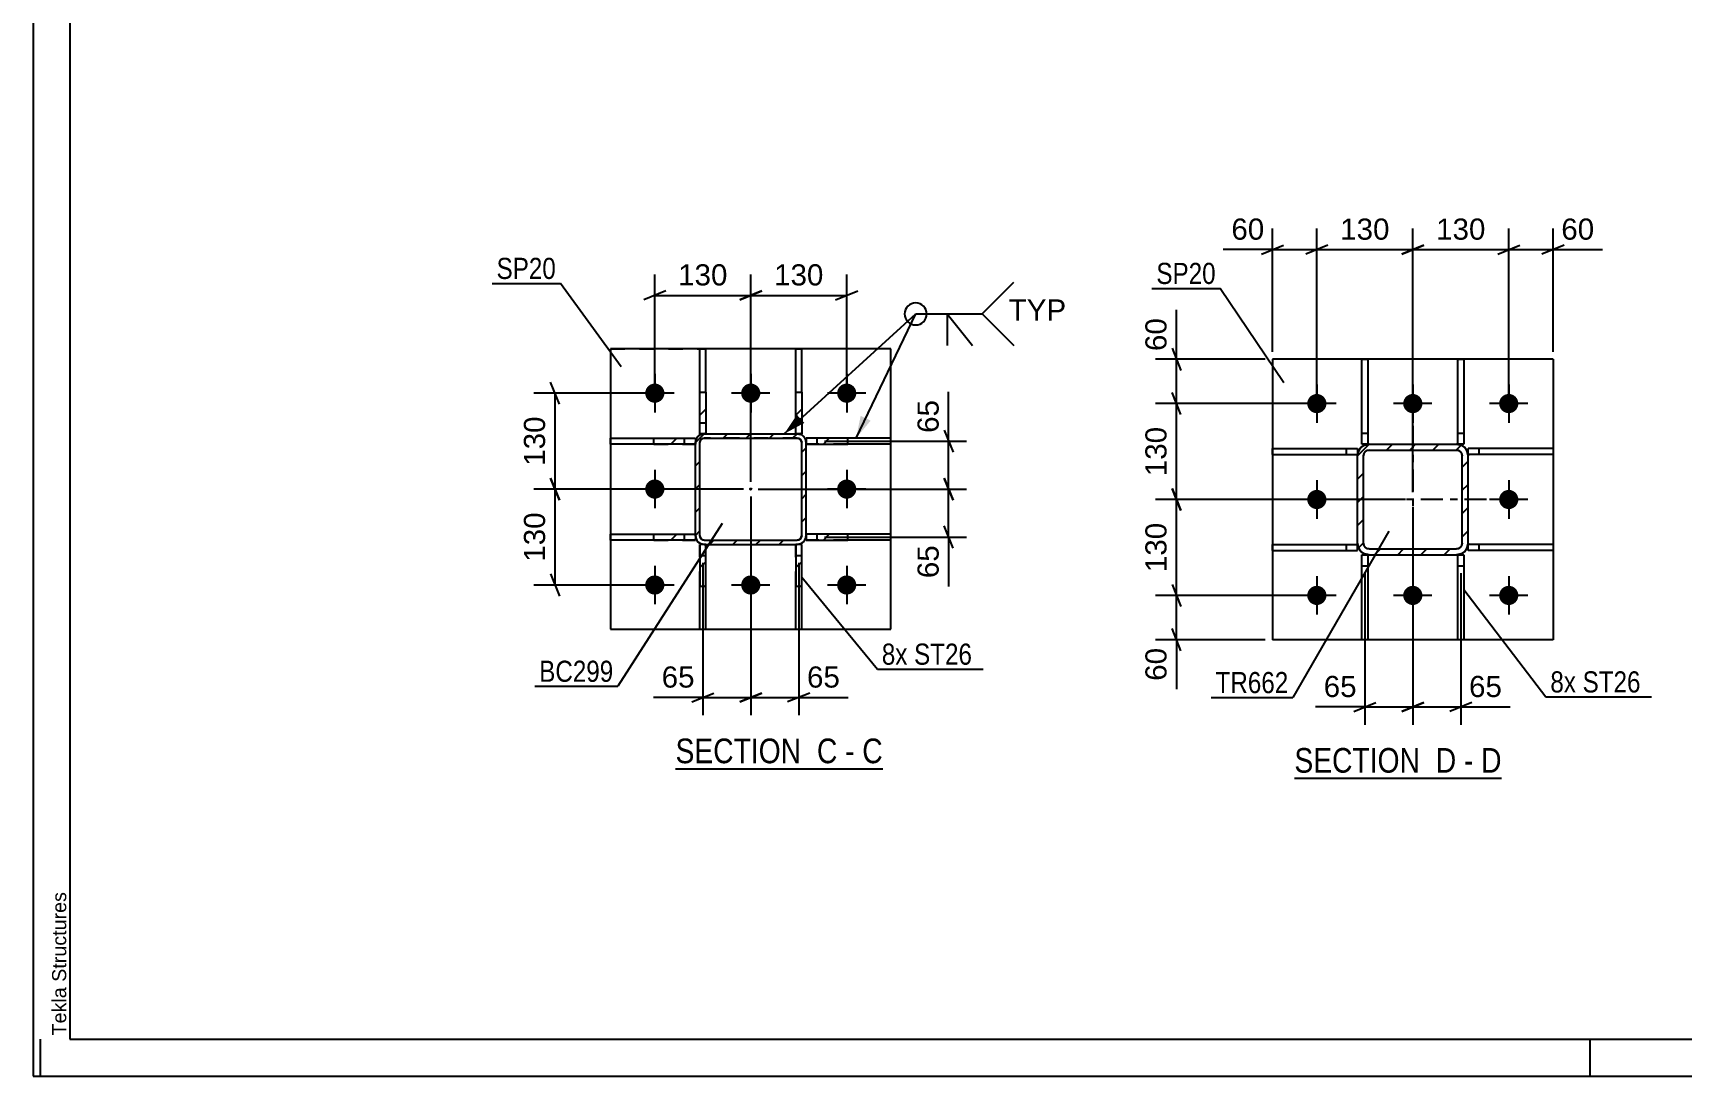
# Model space of a CAD drawing. Header units: millimetres. Extents: x 0 to 841, y -266 to 594.
# Drawn here: x 0 to 223.6, y 0 to 141.4 of the extents above; entities that cross this region are included whole.
import ezdxf

# ---------------------------------------------------------------- set-up
doc = ezdxf.new("R2010")
doc.units = ezdxf.units.MM
doc.linetypes.add('DXK_LINE_DOT2', pattern=[3.9198, 1.9599, -1.9599])
doc.linetypes.add('DXK_LINE_DOT3', pattern=[5.9187, 2.979, -0.9799, 0.9799, -0.9799])
doc.styles.add('Arial', font='arial.ttf', dxfattribs={"height": 0.2})
doc.styles.add('Arial Narrow', font='ARIALN.TTF', dxfattribs={"height": 0.2})

# ---------------------------------------------------------------- blocks, each defined once
blk = doc.blocks.new('Unknown-317311845-1115')
at = {"color": 5, "linetype": 'Continuous'}
for p, q in [((0, 594), (0, 0)), ((5, 589), (5, 5)), ((1, 0), (1, 5)), ((5, 5), (836, 5)), ((211, 0), (211, 5)), ((0, 0), (841, 0))]:
    blk.add_line(p, q, dxfattribs=at)
at = {"color": 174, "linetype": 'Continuous', "style": 'Arial'}
blk.add_text('Tekla Structures', height=1.9102, rotation=90, dxfattribs=at).set_placement((4.5, 5.5))
blk = doc.blocks.new('Unknown-317311845-13 - 3578')
at = {"color": 6, "linetype": 'Continuous'}
blk.add_line((170.91, 40.36), (198.98, 40.36), dxfattribs=at)
at = {"color": 0, "linetype": 'Continuous'}
blk.add_wipeout([(189.02, 41.11), (189.02, 44.61), (170.91, 44.61), (170.91, 41.11)], dxfattribs=at)
at = {"color": 7, "linetype": 'Continuous', "style": 'Arial Narrow'}
blk.add_text('SECTION ', height=3.34, dxfattribs=at).set_placement((170.91, 41.11))
at = {"color": 0, "linetype": 'Continuous'}
blk.add_wipeout([(192.84, 41.11), (192.84, 44.61), (190.07, 44.61), (190.07, 41.11)], dxfattribs=at)
at = {"color": 7, "linetype": 'Continuous', "style": 'Arial Narrow'}
blk.add_text('D', height=3.34, dxfattribs=at).set_placement((190.07, 41.11))
at = {"color": 0, "linetype": 'Continuous'}
blk.add_wipeout([(195.16, 41.11), (195.16, 44.61), (193.89, 44.61), (193.89, 41.11)], dxfattribs=at)
at = {"color": 7, "linetype": 'Continuous', "style": 'Arial Narrow'}
blk.add_text('-', height=3.34, dxfattribs=at).set_placement((193.89, 41.11))
at = {"color": 0, "linetype": 'Continuous'}
blk.add_wipeout([(198.98, 41.11), (198.98, 44.61), (196.21, 44.61), (196.21, 41.11)], dxfattribs=at)
at = {"color": 7, "linetype": 'Continuous', "style": 'Arial Narrow'}
blk.add_text('D', height=3.34, dxfattribs=at).set_placement((196.21, 41.11))
blk = doc.blocks.new('Unknown-317311845-16 - 8812')
at = {"color": 6, "linetype": 'Continuous'}
blk.add_line((87.06, 41.64), (115.13, 41.64), dxfattribs=at)
at = {"color": 0, "linetype": 'Continuous'}
blk.add_wipeout([(105.17, 42.39), (105.17, 45.89), (87.06, 45.89), (87.06, 42.39)], dxfattribs=at)
at = {"color": 7, "linetype": 'Continuous', "style": 'Arial Narrow'}
blk.add_text('SECTION ', height=3.34, dxfattribs=at).set_placement((87.06, 42.39))
at = {"color": 0, "linetype": 'Continuous'}
blk.add_wipeout([(108.98, 42.39), (108.98, 45.89), (106.22, 45.89), (106.22, 42.39)], dxfattribs=at)
at = {"color": 7, "linetype": 'Continuous', "style": 'Arial Narrow'}
blk.add_text('C', height=3.34, dxfattribs=at).set_placement((106.22, 42.39))
at = {"color": 0, "linetype": 'Continuous'}
blk.add_wipeout([(111.31, 42.39), (111.31, 45.89), (110.03, 45.89), (110.03, 42.39)], dxfattribs=at)
at = {"color": 7, "linetype": 'Continuous', "style": 'Arial Narrow'}
blk.add_text('-', height=3.34, dxfattribs=at).set_placement((110.03, 42.39))
at = {"color": 0, "linetype": 'Continuous'}
blk.add_wipeout([(115.13, 42.39), (115.13, 45.89), (112.36, 45.89), (112.36, 42.39)], dxfattribs=at)
at = {"color": 7, "linetype": 'Continuous', "style": 'Arial Narrow'}
blk.add_text('C', height=3.34, dxfattribs=at).set_placement((112.36, 42.39))
blk = doc.blocks.new('Part-317311845-3687 - 3578')
at = {"color": 2, "linetype": 'Continuous'}
for p, q in [((167.95, 71.23), (167.95, 72.03)), ((167.95, 72.03), (179.45, 72.03)), ((179.45, 71.23), (179.45, 72.03)), ((167.95, 71.23), (179.45, 71.23))]:
    blk.add_line(p, q, dxfattribs=at)
at = {"color": 7, "linetype": 'DXK_LINE_DOT2'}
blk.add_line((177.95, 71.23), (177.95, 72.03), dxfattribs=at)
blk = doc.blocks.new('Part-317311845-3672 - 3578')
at = {"color": 2, "linetype": 'Continuous'}
for p, q in [((193.05, 59.13), (193.05, 70.63)), ((193.05, 70.63), (193.85, 70.63)), ((193.85, 70.63), (193.85, 59.13)), ((193.85, 59.13), (193.05, 59.13))]:
    blk.add_line(p, q, dxfattribs=at)
at = {"color": 7, "linetype": 'DXK_LINE_DOT2'}
blk.add_line((193.05, 69.13), (193.85, 69.13), dxfattribs=at)
blk = doc.blocks.new('Part-317311845-3784 - 3578')
at = {"linetype": 'Continuous'}
h = blk.add_hatch(dxfattribs=at)
h.set_pattern_fill('', scale=0.7, style=0, pattern_type=0)
h.set_pattern_definition([(45, (181.047, 85.628), (-1.57154, 1.57154), [])])
h.paths.add_polyline_path([(192.85, 85.63), (181.05, 85.63), (180.43, 85.51), (179.92, 85.16), (179.57, 84.64), (179.45, 84.03), (179.45, 72.23), (179.57, 71.62), (179.92, 71.1), (180.43, 70.75), (181.05, 70.63), (192.85, 70.63), (193.46, 70.75), (193.98, 71.1), (194.33, 71.62), (194.45, 72.23), (194.45, 84.03), (194.33, 84.64), (193.98, 85.16), (193.46, 85.51)])
h.paths.add_polyline_path([(193.59, 84.33), (193.65, 84.03), (193.65, 72.23), (193.59, 71.92), (193.41, 71.66), (193.15, 71.49), (192.85, 71.43), (181.05, 71.43), (180.74, 71.49), (180.48, 71.66), (180.31, 71.92), (180.25, 72.23), (180.25, 84.03), (180.31, 84.33), (180.48, 84.59), (180.74, 84.77), (181.05, 84.83), (192.85, 84.83), (193.15, 84.77), (193.41, 84.59)])
at = {"color": 7, "linetype": 'DXK_LINE_DOT3'}
for p, q in [((186.95, 88.13), (186.95, 68.13)), ((196.95, 78.13), (176.95, 78.13))]:
    blk.add_line(p, q, dxfattribs=at)
at = {"color": 7, "linetype": 'DXK_LINE_DOT2'}
for p, q in [((180.43, 85.51), (181.05, 85.63)), ((181.05, 85.63), (192.85, 85.63)), ((192.85, 85.63), (193.46, 85.51)), ((179.45, 84.03), (179.57, 84.64)), ((179.45, 72.23), (179.45, 84.03)), ((180.31, 84.33), (180.25, 84.03)), ((180.25, 72.23), (180.25, 84.03)), ((181.05, 84.83), (180.74, 84.77)), ((181.05, 84.83), (192.85, 84.83)), ((193.15, 84.77), (192.85, 84.83)), ((193.65, 84.03), (193.59, 84.33)), ((193.65, 72.23), (193.65, 84.03)), ((194.33, 84.64), (194.45, 84.03)), ((194.45, 72.23), (194.45, 84.03)), ((179.57, 71.62), (179.45, 72.23)), ((180.25, 72.23), (180.31, 71.92)), ((193.59, 71.92), (193.65, 72.23)), ((194.45, 72.23), (194.33, 71.62)), ((181.05, 70.63), (180.43, 70.75)), ((180.74, 71.49), (181.05, 71.43)), ((181.05, 71.43), (192.85, 71.43)), ((181.05, 70.63), (192.85, 70.63)), ((192.85, 71.43), (193.15, 71.49)), ((193.46, 70.75), (192.85, 70.63))]:
    blk.add_line(p, q, dxfattribs=at)
at = {"color": 2, "linetype": 'Continuous'}
for p, q in [((181.05, 85.63), (180.43, 85.51)), ((181.05, 85.63), (192.85, 85.63)), ((193.46, 85.51), (192.85, 85.63)), ((179.57, 84.64), (179.45, 84.03)), ((179.45, 72.23), (179.45, 84.03)), ((180.25, 84.03), (180.31, 84.33)), ((180.25, 72.23), (180.25, 84.03)), ((180.74, 84.77), (181.05, 84.83)), ((181.05, 84.83), (192.85, 84.83)), ((192.85, 84.83), (193.15, 84.77)), ((193.59, 84.33), (193.65, 84.03)), ((193.65, 72.23), (193.65, 84.03)), ((194.45, 84.03), (194.33, 84.64)), ((194.45, 72.23), (194.45, 84.03)), ((179.45, 72.23), (179.57, 71.62)), ((180.31, 71.92), (180.25, 72.23)), ((193.65, 72.23), (193.59, 71.92)), ((194.33, 71.62), (194.45, 72.23)), ((180.43, 70.75), (181.05, 70.63)), ((181.05, 71.43), (180.74, 71.49)), ((181.05, 71.43), (192.85, 71.43)), ((181.05, 70.63), (192.85, 70.63)), ((193.15, 71.49), (192.85, 71.43)), ((192.85, 70.63), (193.46, 70.75))]:
    blk.add_line(p, q, dxfattribs=at)
at = {"color": 7, "linetype": 'DXK_LINE_DOT2'}
for centre, radius, start, end in [((181.05, 84.03), 1.6, 112.5, 157.5), ((192.85, 84.03), 1.6, 22.5, 67.5), ((181.05, 84.03), 0.8, 112.5, 157.5), ((192.85, 84.03), 0.8, 22.5, 67.5), ((181.05, 72.23), 1.6, 202.5, 247.5), ((181.05, 72.23), 0.8, 202.5, 247.5), ((192.85, 72.23), 0.8, 292.5, 337.5), ((192.85, 72.23), 1.6, 292.5, 337.5)]:
    blk.add_arc(centre, radius, start, end, dxfattribs=at)
at = {"color": 2, "linetype": 'Continuous'}
for centre, radius, start, end in [((181.05, 84.03), 1.6, 112.5, 157.5), ((192.85, 84.03), 1.6, 22.5, 67.5), ((181.05, 84.03), 0.8, 112.5, 157.5), ((192.85, 84.03), 0.8, 22.5, 67.5), ((181.05, 72.23), 1.6, 202.5, 247.5), ((181.05, 72.23), 0.8, 202.5, 247.5), ((192.85, 72.23), 0.8, 292.5, 337.5), ((192.85, 72.23), 1.6, 292.5, 337.5)]:
    blk.add_arc(centre, radius, start, end, dxfattribs=at)
blk = doc.blocks.new('Part-317311845-3596 - 3578')
at = {"color": 2, "linetype": 'Continuous'}
for p, q in [((205.95, 97.13), (167.95, 97.13)), ((167.95, 97.13), (167.95, 59.13)), ((205.95, 97.13), (205.95, 59.13)), ((205.95, 59.13), (167.95, 59.13))]:
    blk.add_line(p, q, dxfattribs=at)
blk = doc.blocks.new('Part-317311845-3646 - 3578')
at = {"color": 2, "linetype": 'Continuous'}
for p, q in [((205.95, 85.03), (194.45, 85.03)), ((194.45, 84.23), (194.45, 85.03)), ((205.95, 85.03), (205.95, 84.23)), ((205.95, 84.23), (194.45, 84.23))]:
    blk.add_line(p, q, dxfattribs=at)
at = {"color": 7, "linetype": 'DXK_LINE_DOT2'}
blk.add_line((195.95, 84.23), (195.95, 85.03), dxfattribs=at)
blk = doc.blocks.new('Part-317311845-3677 - 3578')
at = {"color": 2, "linetype": 'Continuous'}
for p, q in [((180.05, 85.63), (180.05, 97.13)), ((180.05, 97.13), (180.85, 97.13)), ((180.85, 97.13), (180.85, 85.63)), ((180.85, 85.63), (180.05, 85.63))]:
    blk.add_line(p, q, dxfattribs=at)
at = {"color": 7, "linetype": 'DXK_LINE_DOT2'}
blk.add_line((180.05, 87.13), (180.85, 87.13), dxfattribs=at)
blk = doc.blocks.new('Part-317311845-3661 - 3578')
at = {"color": 2, "linetype": 'Continuous'}
for p, q in [((180.05, 59.13), (180.05, 70.63)), ((180.05, 70.63), (180.85, 70.63)), ((180.85, 70.63), (180.85, 59.13)), ((180.85, 59.13), (180.05, 59.13))]:
    blk.add_line(p, q, dxfattribs=at)
at = {"color": 7, "linetype": 'DXK_LINE_DOT2'}
blk.add_line((180.05, 69.13), (180.85, 69.13), dxfattribs=at)
blk = doc.blocks.new('Part-317311845-3682 - 3578')
at = {"color": 2, "linetype": 'Continuous'}
for p, q in [((193.05, 85.63), (193.05, 97.13)), ((193.05, 97.13), (193.85, 97.13)), ((193.85, 97.13), (193.85, 85.63)), ((193.85, 85.63), (193.05, 85.63))]:
    blk.add_line(p, q, dxfattribs=at)
at = {"color": 7, "linetype": 'DXK_LINE_DOT2'}
blk.add_line((193.05, 87.13), (193.85, 87.13), dxfattribs=at)
blk = doc.blocks.new('Part-317311845-3692 - 3578')
at = {"color": 2, "linetype": 'Continuous'}
for p, q in [((167.95, 84.23), (167.95, 85.03)), ((167.95, 85.03), (179.45, 85.03)), ((179.45, 85.03), (179.45, 84.23)), ((167.95, 84.23), (179.45, 84.23))]:
    blk.add_line(p, q, dxfattribs=at)
at = {"color": 7, "linetype": 'DXK_LINE_DOT2'}
blk.add_line((177.95, 84.23), (177.95, 85.03), dxfattribs=at)
blk = doc.blocks.new('Part-317311845-3697 - 3578')
at = {"color": 2, "linetype": 'Continuous'}
for p, q in [((205.95, 72.03), (194.45, 72.03)), ((194.45, 71.23), (194.45, 72.03)), ((205.95, 72.03), (205.95, 71.23)), ((205.95, 71.23), (194.45, 71.23))]:
    blk.add_line(p, q, dxfattribs=at)
at = {"color": 7, "linetype": 'DXK_LINE_DOT2'}
blk.add_line((195.95, 71.23), (195.95, 72.03), dxfattribs=at)
blk = doc.blocks.new('Bolt-317311845-3699 - 3578')
at = {"linetype": 'Continuous'}
for points in [[(175.25, 91.13, -1), (172.65, 91.13, -1)], [(188.25, 91.13, -1), (185.65, 91.13, -1)], [(201.25, 91.13, -1), (198.65, 91.13, -1)], [(175.25, 78.13, -1), (172.65, 78.13, -1)], [(201.25, 78.13, -1), (198.65, 78.13, -1)], [(175.25, 65.13, -1), (172.65, 65.13, -1)], [(188.25, 65.13, -1), (185.65, 65.13, -1)], [(201.25, 65.13, -1), (198.65, 65.13, -1)]]:
    blk.add_hatch(color=1, dxfattribs=at).paths.add_polyline_path(points)
at = {"color": 1, "linetype": 'Continuous'}
for p, q in [((173.95, 93.73), (173.95, 88.53)), ((186.95, 93.73), (186.95, 88.53)), ((199.95, 93.73), (199.95, 88.53)), ((176.55, 91.13), (171.35, 91.13)), ((189.55, 91.13), (184.35, 91.13)), ((202.55, 91.13), (197.35, 91.13)), ((173.95, 80.73), (173.95, 75.53)), ((199.95, 80.73), (199.95, 75.53)), ((176.55, 78.13), (171.35, 78.13)), ((202.55, 78.13), (197.35, 78.13)), ((173.95, 67.73), (173.95, 62.53)), ((186.95, 67.73), (186.95, 62.53)), ((199.95, 67.73), (199.95, 62.53)), ((176.55, 65.13), (171.35, 65.13)), ((189.55, 65.13), (184.35, 65.13)), ((202.55, 65.13), (197.35, 65.13))]:
    blk.add_line(p, q, dxfattribs=at)
blk = doc.blocks.new('Part-317311845-9073 - 8812')
at = {"linetype": 'Continuous'}
h = blk.add_hatch(dxfattribs=at)
h.set_pattern_fill('', scale=0.7, style=0, pattern_type=0)
h.set_pattern_definition([(45, (103.3482, 92.6917), (-1.57154, 1.57154), [])])
h.paths.add_polyline_path([(104.15, 92.69), (103.35, 92.69), (103.35, 87.04), (104.15, 87.04)])
at = {"color": 2, "linetype": 'Continuous'}
for p, q in [((103.35, 98.54), (104.15, 98.54)), ((103.35, 92.69), (103.35, 98.54)), ((104.15, 92.69), (104.15, 98.54)), ((103.35, 87.04), (103.35, 92.69)), ((103.35, 92.69), (104.15, 92.69)), ((104.15, 92.69), (104.15, 87.04)), ((104.15, 87.04), (103.35, 87.04))]:
    blk.add_line(p, q, dxfattribs=at)
at = {"color": 7, "linetype": 'DXK_LINE_DOT2'}
for p, q in [((103.35, 87.04), (103.35, 92.69)), ((104.15, 92.69), (104.15, 87.04)), ((103.35, 88.54), (104.15, 88.54)), ((104.15, 87.04), (103.35, 87.04))]:
    blk.add_line(p, q, dxfattribs=at)
blk = doc.blocks.new('Part-317311845-8955 - 8812')
at = {"linetype": 'Continuous'}
h = blk.add_hatch(dxfattribs=at)
h.set_pattern_fill('', scale=0.7, style=0, pattern_type=0)
h.set_pattern_definition([(45, (84.0952, 86.4385), (-1.57154, 1.57154), [])])
h.paths.add_polyline_path([(89.75, 86.44), (84.1, 86.44), (84.1, 85.64), (89.75, 85.64)])
at = {"color": 2, "linetype": 'Continuous'}
for p, q in [((78.25, 86.44), (84.1, 86.44)), ((78.25, 85.64), (78.25, 86.44)), ((84.1, 85.64), (78.25, 85.64)), ((84.1, 86.44), (89.75, 86.44)), ((84.1, 85.64), (84.1, 86.44)), ((89.75, 85.64), (84.1, 85.64)), ((89.75, 86.44), (89.75, 85.64))]:
    blk.add_line(p, q, dxfattribs=at)
at = {"color": 7, "linetype": 'DXK_LINE_DOT2'}
for p, q in [((84.1, 86.44), (89.75, 86.44)), ((84.1, 85.64), (89.75, 85.64)), ((88.25, 85.64), (88.25, 86.44)), ((89.75, 86.44), (89.75, 85.64))]:
    blk.add_line(p, q, dxfattribs=at)
blk = doc.blocks.new('Part-317311845-8923 - 8812')
at = {"linetype": 'Continuous'}
h = blk.add_hatch(dxfattribs=at)
h.set_pattern_fill('', scale=0.7, style=0, pattern_type=0)
h.set_pattern_definition([(45, (90.948, 87.0385), (-1.57154, 1.57154), [])])
h.paths.add_polyline_path([(103.55, 87.04), (90.95, 87.04), (90.49, 86.95), (90.1, 86.69), (89.84, 86.3), (89.75, 85.84), (89.75, 73.24), (89.84, 72.78), (90.1, 72.39), (90.49, 72.13), (90.95, 72.04), (103.55, 72.04), (104.01, 72.13), (104.4, 72.39), (104.66, 72.78), (104.75, 73.24), (104.75, 85.84), (104.66, 86.3), (104.4, 86.69), (104.01, 86.95)])
h.paths.add_polyline_path([(104.1, 86.07), (104.15, 85.84), (104.15, 73.24), (104.1, 73.01), (103.97, 72.81), (103.78, 72.68), (103.55, 72.64), (90.95, 72.64), (90.72, 72.68), (90.52, 72.81), (90.39, 73.01), (90.35, 73.24), (90.35, 85.84), (90.39, 86.07), (90.52, 86.26), (90.72, 86.39), (90.95, 86.44), (103.55, 86.44), (103.78, 86.39), (103.97, 86.26)])
blk.add_hatch(color=246, dxfattribs=at).paths.add_polyline_path([(97.25, 79.44, -1), (97.25, 79.64, -1)])
at = {"color": 7, "linetype": 'DXK_LINE_DOT2'}
for p, q in [((89.75, 85.84), (89.84, 86.3)), ((89.75, 73.24), (89.75, 85.84)), ((90.39, 86.07), (90.35, 85.84)), ((90.35, 73.24), (90.35, 85.84)), ((90.52, 86.26), (90.39, 86.07)), ((90.49, 86.95), (90.95, 87.04)), ((90.72, 86.39), (90.52, 86.26)), ((90.95, 86.44), (90.72, 86.39)), ((90.95, 87.04), (103.55, 87.04)), ((103.55, 86.44), (90.95, 86.44)), ((103.55, 87.04), (104.01, 86.95)), ((103.78, 86.39), (103.55, 86.44)), ((103.97, 86.26), (103.78, 86.39)), ((104.1, 86.07), (103.97, 86.26)), ((104.15, 85.84), (104.1, 86.07)), ((104.15, 73.24), (104.15, 85.84)), ((104.66, 86.3), (104.75, 85.84)), ((104.75, 73.24), (104.75, 85.84)), ((89.84, 72.78), (89.75, 73.24)), ((90.35, 73.24), (90.39, 73.01)), ((90.39, 73.01), (90.52, 72.81)), ((90.95, 72.04), (90.49, 72.13)), ((90.52, 72.81), (90.72, 72.68)), ((90.72, 72.68), (90.95, 72.64)), ((90.95, 72.64), (103.55, 72.64)), ((90.95, 72.04), (103.55, 72.04)), ((103.55, 72.64), (103.78, 72.68)), ((104.01, 72.13), (103.55, 72.04)), ((103.78, 72.68), (103.97, 72.81)), ((103.97, 72.81), (104.1, 73.01)), ((104.1, 73.01), (104.15, 73.24)), ((104.75, 73.24), (104.66, 72.78))]:
    blk.add_line(p, q, dxfattribs=at)
at = {"color": 2, "linetype": 'Continuous'}
for p, q in [((89.84, 86.3), (89.75, 85.84)), ((89.75, 73.24), (89.75, 85.84)), ((90.35, 85.84), (90.39, 86.07)), ((90.35, 73.24), (90.35, 85.84)), ((90.39, 86.07), (90.52, 86.26)), ((90.95, 87.04), (90.49, 86.95)), ((90.52, 86.26), (90.72, 86.39)), ((90.72, 86.39), (90.95, 86.44)), ((90.95, 87.04), (103.55, 87.04)), ((90.95, 86.44), (103.55, 86.44)), ((104.01, 86.95), (103.55, 87.04)), ((103.55, 86.44), (103.78, 86.39)), ((103.78, 86.39), (103.97, 86.26)), ((103.97, 86.26), (104.1, 86.07)), ((104.1, 86.07), (104.15, 85.84)), ((104.15, 73.24), (104.15, 85.84)), ((104.75, 85.84), (104.66, 86.3)), ((104.75, 73.24), (104.75, 85.84)), ((89.75, 73.24), (89.84, 72.78)), ((90.39, 73.01), (90.35, 73.24)), ((90.52, 72.81), (90.39, 73.01)), ((90.49, 72.13), (90.95, 72.04)), ((90.72, 72.68), (90.52, 72.81)), ((90.95, 72.64), (90.72, 72.68)), ((90.95, 72.64), (103.55, 72.64)), ((90.95, 72.04), (103.55, 72.04)), ((103.78, 72.68), (103.55, 72.64)), ((103.55, 72.04), (104.01, 72.13)), ((103.97, 72.81), (103.78, 72.68)), ((104.1, 73.01), (103.97, 72.81)), ((104.15, 73.24), (104.1, 73.01)), ((104.66, 72.78), (104.75, 73.24))]:
    blk.add_line(p, q, dxfattribs=at)
at = {"color": 7, "linetype": 'DXK_LINE_DOT3'}
blk.add_line((97.25, 79.54), (97.25, 79.54), dxfattribs=at)
at = {"color": 246, "linetype": 'DXK_LINE_DOT2'}
blk.add_line((97.25, 79.54), (97.25, 79.54), dxfattribs=at)
at = {"color": 246, "linetype": 'Continuous'}
blk.add_circle((97.25, 79.54), 0.1, dxfattribs=at)
at = {"color": 7, "linetype": 'DXK_LINE_DOT2'}
for centre, start, end in [((90.95, 85.84), 112.5, 157.5), ((103.55, 85.84), 22.5, 67.5), ((90.95, 73.24), 202.5, 247.5), ((103.55, 73.24), 292.5, 337.5)]:
    blk.add_arc(centre, 1.2, start, end, dxfattribs=at)
at = {"color": 2, "linetype": 'Continuous'}
for centre, start, end in [((90.95, 85.84), 112.5, 157.5), ((103.55, 85.84), 22.5, 67.5), ((90.95, 73.24), 202.5, 247.5), ((103.55, 73.24), 292.5, 337.5)]:
    blk.add_arc(centre, 1.2, start, end, dxfattribs=at)
blk = doc.blocks.new('Part-317311845-9067 - 8812')
at = {"linetype": 'Continuous'}
h = blk.add_hatch(dxfattribs=at)
h.set_pattern_fill('', scale=0.7, style=0, pattern_type=0)
h.set_pattern_definition([(45, (103.3482, 72.0385), (-1.57154, 1.57154), [])])
h.paths.add_polyline_path([(104.15, 72.04), (103.35, 72.04), (103.35, 66.39), (104.15, 66.39)])
at = {"color": 7, "linetype": 'DXK_LINE_DOT2'}
for p, q in [((103.35, 66.39), (103.35, 72.04)), ((104.15, 72.04), (103.35, 72.04)), ((104.15, 66.39), (104.15, 72.04)), ((103.35, 70.54), (104.15, 70.54))]:
    blk.add_line(p, q, dxfattribs=at)
at = {"color": 2, "linetype": 'Continuous'}
for p, q in [((104.15, 72.04), (103.35, 72.04)), ((103.35, 72.04), (103.35, 66.39)), ((104.15, 66.39), (104.15, 72.04)), ((103.35, 60.54), (103.35, 66.39)), ((103.35, 66.39), (104.15, 66.39)), ((104.15, 60.54), (104.15, 66.39)), ((103.35, 60.54), (104.15, 60.54))]:
    blk.add_line(p, q, dxfattribs=at)
blk = doc.blocks.new('Part-317311845-8940 - 8812')
at = {"color": 2, "linetype": 'Continuous'}
for p, q in [((78.25, 98.54), (78.25, 60.54)), ((116.25, 98.54), (78.25, 98.54)), ((116.25, 60.54), (116.25, 98.54)), ((78.25, 60.54), (116.25, 60.54))]:
    blk.add_line(p, q, dxfattribs=at)
at = {"color": 7, "linetype": 'DXK_LINE_DOT2'}
for p, q in [((78.25, 98.54), (91.15, 98.54)), ((78.25, 60.54), (91.15, 60.54))]:
    blk.add_line(p, q, dxfattribs=at)
blk = doc.blocks.new('Part-317311845-8945 - 8812')
at = {"linetype": 'Continuous'}
h = blk.add_hatch(dxfattribs=at)
h.set_pattern_fill('', scale=0.7, style=0, pattern_type=0)
h.set_pattern_definition([(45, (104.7485, 86.4385), (-1.57154, 1.57154), [])])
h.paths.add_polyline_path([(110.4, 86.44), (104.75, 86.44), (104.75, 85.64), (110.4, 85.64)])
at = {"color": 7, "linetype": 'DXK_LINE_DOT2'}
for p, q in [((104.75, 85.64), (104.75, 86.44)), ((110.4, 86.44), (104.75, 86.44)), ((110.4, 85.64), (104.75, 85.64)), ((106.25, 85.64), (106.25, 86.44))]:
    blk.add_line(p, q, dxfattribs=at)
at = {"color": 2, "linetype": 'Continuous'}
for p, q in [((110.4, 86.44), (104.75, 86.44)), ((104.75, 86.44), (104.75, 85.64)), ((104.75, 85.64), (110.4, 85.64)), ((116.25, 86.44), (110.4, 86.44)), ((110.4, 85.64), (110.4, 86.44)), ((116.25, 85.64), (110.4, 85.64)), ((116.25, 85.64), (116.25, 86.44))]:
    blk.add_line(p, q, dxfattribs=at)
blk = doc.blocks.new('Part-317311845-8950 - 8812')
at = {"linetype": 'Continuous'}
h = blk.add_hatch(dxfattribs=at)
h.set_pattern_fill('', scale=0.7, style=0, pattern_type=0)
h.set_pattern_definition([(45, (104.7485, 73.4385), (-1.57154, 1.57154), [])])
h.paths.add_polyline_path([(110.4, 73.44), (104.75, 73.44), (104.75, 72.64), (110.4, 72.64)])
at = {"color": 7, "linetype": 'DXK_LINE_DOT2'}
for p, q in [((104.75, 72.64), (104.75, 73.44)), ((110.4, 73.44), (104.75, 73.44)), ((110.4, 72.64), (104.75, 72.64)), ((106.25, 72.64), (106.25, 73.44))]:
    blk.add_line(p, q, dxfattribs=at)
at = {"color": 2, "linetype": 'Continuous'}
for p, q in [((110.4, 73.44), (104.75, 73.44)), ((104.75, 73.44), (104.75, 72.64)), ((104.75, 72.64), (110.4, 72.64)), ((116.25, 73.44), (110.4, 73.44)), ((110.4, 72.64), (110.4, 73.44)), ((116.25, 72.64), (110.4, 72.64)), ((116.25, 72.64), (116.25, 73.44))]:
    blk.add_line(p, q, dxfattribs=at)
blk = doc.blocks.new('Part-317311845-8960 - 8812')
at = {"linetype": 'Continuous'}
h = blk.add_hatch(dxfattribs=at)
h.set_pattern_fill('', scale=0.7, style=0, pattern_type=0)
h.set_pattern_definition([(45, (84.0952, 73.4385), (-1.57154, 1.57154), [])])
h.paths.add_polyline_path([(89.75, 73.44), (84.1, 73.44), (84.1, 72.64), (89.75, 72.64)])
at = {"color": 2, "linetype": 'Continuous'}
for p, q in [((78.25, 73.44), (84.1, 73.44)), ((78.25, 72.64), (78.25, 73.44)), ((84.1, 72.64), (78.25, 72.64)), ((84.1, 73.44), (89.75, 73.44)), ((84.1, 72.64), (84.1, 73.44)), ((89.75, 72.64), (84.1, 72.64)), ((89.75, 73.44), (89.75, 72.64))]:
    blk.add_line(p, q, dxfattribs=at)
at = {"color": 7, "linetype": 'DXK_LINE_DOT2'}
for p, q in [((84.1, 73.44), (89.75, 73.44)), ((84.1, 72.64), (89.75, 72.64)), ((88.25, 72.64), (88.25, 73.44)), ((89.75, 73.44), (89.75, 72.64))]:
    blk.add_line(p, q, dxfattribs=at)
blk = doc.blocks.new('Bolt-317311845-8969 - 8812')
at = {"linetype": 'Continuous'}
for points in [[(85.55, 92.54, -1), (82.95, 92.54, -1)], [(98.55, 92.54, -1), (95.95, 92.54, -1)], [(111.55, 92.54, -1), (108.95, 92.54, -1)], [(85.55, 79.54, -1), (82.95, 79.54, -1)], [(111.55, 79.54, -1), (108.95, 79.54, -1)], [(85.55, 66.54, -1), (82.95, 66.54, -1)], [(98.55, 66.54, -1), (95.95, 66.54, -1)], [(111.55, 66.54, -1), (108.95, 66.54, -1)]]:
    blk.add_hatch(color=1, dxfattribs=at).paths.add_polyline_path(points)
at = {"color": 1, "linetype": 'Continuous'}
for p, q in [((84.25, 95.14), (84.25, 89.94)), ((97.25, 95.14), (97.25, 89.94)), ((110.25, 95.14), (110.25, 89.94)), ((86.85, 92.54), (81.65, 92.54)), ((99.85, 92.54), (94.65, 92.54)), ((112.85, 92.54), (107.65, 92.54)), ((84.25, 82.14), (84.25, 76.94)), ((110.25, 82.14), (110.25, 76.94)), ((86.85, 79.54), (81.65, 79.54)), ((112.85, 79.54), (107.65, 79.54)), ((84.25, 69.14), (84.25, 63.94)), ((97.25, 69.14), (97.25, 63.94)), ((110.25, 69.14), (110.25, 63.94)), ((86.85, 66.54), (81.65, 66.54)), ((99.85, 66.54), (94.65, 66.54)), ((112.85, 66.54), (107.65, 66.54))]:
    blk.add_line(p, q, dxfattribs=at)
blk = doc.blocks.new('Part-317311845-9051 - 8812')
at = {"linetype": 'Continuous'}
h = blk.add_hatch(dxfattribs=at)
h.set_pattern_fill('', scale=0.7, style=0, pattern_type=0)
h.set_pattern_definition([(45, (90.3488, 72.0385), (-1.57154, 1.57154), [])])
h.paths.add_polyline_path([(91.15, 72.04), (90.35, 72.04), (90.35, 66.39), (91.15, 66.39)])
at = {"color": 7, "linetype": 'DXK_LINE_DOT2'}
for p, q in [((90.35, 66.39), (90.35, 72.04)), ((91.15, 72.04), (90.35, 72.04)), ((91.15, 66.39), (91.15, 72.04)), ((90.35, 70.54), (91.15, 70.54))]:
    blk.add_line(p, q, dxfattribs=at)
at = {"color": 2, "linetype": 'Continuous'}
for p, q in [((91.15, 72.04), (90.35, 72.04)), ((90.35, 72.04), (90.35, 66.39)), ((91.15, 66.39), (91.15, 72.04)), ((90.35, 60.54), (90.35, 66.39)), ((90.35, 66.39), (91.15, 66.39)), ((91.15, 60.54), (91.15, 66.39)), ((90.35, 60.54), (91.15, 60.54))]:
    blk.add_line(p, q, dxfattribs=at)
blk = doc.blocks.new('Part-317311845-9057 - 8812')
at = {"linetype": 'Continuous'}
h = blk.add_hatch(dxfattribs=at)
h.set_pattern_fill('', scale=0.7, style=0, pattern_type=0)
h.set_pattern_definition([(45, (90.3488, 92.6917), (-1.57154, 1.57154), [])])
h.paths.add_polyline_path([(91.15, 92.69), (90.35, 92.69), (90.35, 87.04), (91.15, 87.04)])
at = {"color": 2, "linetype": 'Continuous'}
for p, q in [((90.35, 98.54), (91.15, 98.54)), ((90.35, 92.69), (90.35, 98.54)), ((91.15, 92.69), (91.15, 98.54)), ((90.35, 87.04), (90.35, 92.69)), ((90.35, 92.69), (91.15, 92.69)), ((91.15, 92.69), (91.15, 87.04)), ((91.15, 87.04), (90.35, 87.04))]:
    blk.add_line(p, q, dxfattribs=at)
at = {"color": 7, "linetype": 'DXK_LINE_DOT2'}
for p, q in [((90.35, 87.04), (90.35, 92.69)), ((91.15, 92.69), (91.15, 87.04)), ((90.35, 88.54), (91.15, 88.54)), ((91.15, 87.04), (90.35, 87.04))]:
    blk.add_line(p, q, dxfattribs=at)
blk = doc.blocks.new('StraightDimension-317311845-3927 - 3578')
at = {"color": 7, "linetype": 'Continuous'}
for p, q in [((199.95, 92.13), (199.95, 114.84)), ((205.95, 98.13), (205.95, 114.84)), ((198.45, 111.39), (201.45, 112.59)), ((199.95, 111.99), (205.95, 111.99)), ((207.45, 112.59), (204.45, 111.39))]:
    blk.add_line(p, q, dxfattribs=at)
at = {"color": 0}
blk.add_wipeout([(212.12, 112.74), (212.12, 116.94), (206.47, 116.94), (206.47, 112.74)], dxfattribs=at)
at = {"color": 7, "linetype": 'Continuous'}
blk.add_line((205.95, 111.99), (212.64, 111.99), dxfattribs=at)
blk.add_line((205.95, 111.99), (212.64, 111.99), dxfattribs=at)
at = {"color": 3, "style": 'Arial'}
blk.add_text('60', height=2.865, dxfattribs=at).set_placement((207.07, 113.34))
blk = doc.blocks.new('StraightDimension-317311845-3937 - 3578')
at = {"color": 7, "linetype": 'Continuous'}
for p, q in [((186.95, 79.13), (186.95, 114.84)), ((199.95, 92.13), (199.95, 114.84)), ((188.45, 112.59), (185.45, 111.39)), ((186.95, 111.99), (199.95, 111.99)), ((198.45, 111.39), (201.45, 112.59))]:
    blk.add_line(p, q, dxfattribs=at)
at = {"color": 0}
blk.add_wipeout([(197.38, 112.74), (197.38, 116.94), (189.51, 116.94), (189.51, 112.74)], dxfattribs=at)
at = {"color": 3, "style": 'Arial'}
blk.add_text('130', height=2.865, dxfattribs=at).set_placement((190.11, 113.34))
blk = doc.blocks.new('StraightDimension-317311845-3916 - 3578')
at = {"color": 7, "linetype": 'Continuous'}
for p, q in [((154.33, 98.63), (155.53, 95.63)), ((166.95, 97.13), (152.08, 97.13)), ((154.93, 91.13), (154.93, 97.13)), ((155.53, 89.63), (154.33, 92.63)), ((172.95, 91.13), (152.08, 91.13))]:
    blk.add_line(p, q, dxfattribs=at)
at = {"color": 0}
blk.add_wipeout([(154.18, 103.3), (149.98, 103.3), (149.98, 97.65), (154.18, 97.65)], dxfattribs=at)
at = {"color": 7, "linetype": 'Continuous'}
blk.add_line((154.93, 97.13), (154.93, 103.83), dxfattribs=at)
blk.add_line((154.93, 97.13), (154.93, 103.83), dxfattribs=at)
at = {"color": 3, "style": 'Arial'}
blk.add_text('60', height=2.865, rotation=90.0002, dxfattribs=at).set_placement((153.58, 98.25))
blk = doc.blocks.new('StraightDimension-317311845-3874 - 3578')
at = {"color": 7, "linetype": 'Continuous'}
for p, q in [((172.95, 65.13), (152.08, 65.13)), ((154.33, 66.63), (155.53, 63.63)), ((154.93, 59.13), (154.93, 65.13)), ((155.53, 57.63), (154.33, 60.63)), ((166.95, 59.13), (152.08, 59.13))]:
    blk.add_line(p, q, dxfattribs=at)
at = {"color": 0}
blk.add_wipeout([(154.18, 58.6), (149.98, 58.6), (149.98, 52.96), (154.18, 52.96)], dxfattribs=at)
at = {"color": 7, "linetype": 'Continuous'}
blk.add_line((154.93, 59.13), (154.93, 52.43), dxfattribs=at)
blk.add_line((154.93, 59.13), (154.93, 52.43), dxfattribs=at)
at = {"color": 3, "style": 'Arial'}
blk.add_text('60', height=2.865, rotation=90.0002, dxfattribs=at).set_placement((153.58, 53.56))
blk = doc.blocks.new('StraightDimension-317311845-3849 - 3578')
at = {"color": 7, "linetype": 'Continuous'}
for p, q in [((186.95, 77.13), (186.95, 47.61)), ((193.45, 68.13), (193.45, 47.61)), ((185.45, 49.41), (188.45, 50.61)), ((186.95, 50.01), (193.45, 50.01)), ((194.95, 50.61), (191.95, 49.41))]:
    blk.add_line(p, q, dxfattribs=at)
at = {"color": 0}
blk.add_wipeout([(199.62, 50.76), (199.62, 54.96), (193.97, 54.96), (193.97, 50.76)], dxfattribs=at)
at = {"color": 7, "linetype": 'Continuous'}
blk.add_line((193.45, 50.01), (200.14, 50.01), dxfattribs=at)
blk.add_line((193.45, 50.01), (200.14, 50.01), dxfattribs=at)
at = {"color": 3, "style": 'Arial'}
blk.add_text('65', height=2.865, dxfattribs=at).set_placement((194.57, 51.36))
blk = doc.blocks.new('StraightDimension-317311845-3861 - 3578')
at = {"color": 7, "linetype": 'Continuous'}
for p, q in [((186.95, 77.13), (186.95, 47.61)), ((180.45, 68.13), (180.45, 47.61)), ((178.95, 49.41), (181.95, 50.61)), ((180.45, 50.01), (186.95, 50.01)), ((188.45, 50.61), (185.45, 49.41))]:
    blk.add_line(p, q, dxfattribs=at)
at = {"color": 0}
blk.add_wipeout([(179.92, 50.76), (179.92, 54.96), (174.28, 54.96), (174.28, 50.76)], dxfattribs=at)
at = {"color": 7, "linetype": 'Continuous'}
blk.add_line((180.45, 50.01), (173.75, 50.01), dxfattribs=at)
blk.add_line((180.45, 50.01), (173.75, 50.01), dxfattribs=at)
at = {"color": 3, "style": 'Arial'}
blk.add_text('65', height=2.865, dxfattribs=at).set_placement((174.88, 51.36))
blk = doc.blocks.new('StraightDimension-317311845-3884 - 3578')
at = {"color": 7, "linetype": 'Continuous'}
for p, q in [((155.53, 76.63), (154.33, 79.63)), ((185.95, 78.13), (152.08, 78.13)), ((154.93, 65.13), (154.93, 78.13)), ((172.95, 65.13), (152.08, 65.13)), ((154.33, 66.63), (155.53, 63.63))]:
    blk.add_line(p, q, dxfattribs=at)
at = {"color": 0}
blk.add_wipeout([(154.18, 75.56), (149.98, 75.56), (149.98, 67.69), (154.18, 67.69)], dxfattribs=at)
at = {"color": 3, "style": 'Arial'}
blk.add_text('130', height=2.865, rotation=90.0002, dxfattribs=at).set_placement((153.58, 68.29))
blk = doc.blocks.new('StraightDimension-317311845-3900 - 3578')
at = {"color": 7, "linetype": 'Continuous'}
for p, q in [((155.53, 89.63), (154.33, 92.63)), ((172.95, 91.13), (152.08, 91.13)), ((154.93, 78.13), (154.93, 91.13)), ((154.33, 79.63), (155.53, 76.63)), ((185.95, 78.13), (152.08, 78.13))]:
    blk.add_line(p, q, dxfattribs=at)
at = {"color": 0}
blk.add_wipeout([(154.18, 88.56), (149.98, 88.56), (149.98, 80.69), (154.18, 80.69)], dxfattribs=at)
at = {"color": 3, "style": 'Arial'}
blk.add_text('130', height=2.865, rotation=90.0002, dxfattribs=at).set_placement((153.58, 81.29))
blk = doc.blocks.new('StraightDimension-317311845-3953 - 3578')
at = {"color": 7, "linetype": 'Continuous'}
for p, q in [((173.95, 92.13), (173.95, 114.84)), ((186.95, 79.13), (186.95, 114.84)), ((175.45, 112.59), (172.45, 111.39)), ((173.95, 111.99), (186.95, 111.99)), ((185.45, 111.39), (188.45, 112.59))]:
    blk.add_line(p, q, dxfattribs=at)
at = {"color": 0}
blk.add_wipeout([(184.38, 112.74), (184.38, 116.94), (176.51, 116.94), (176.51, 112.74)], dxfattribs=at)
at = {"color": 3, "style": 'Arial'}
blk.add_text('130', height=2.865, dxfattribs=at).set_placement((177.11, 113.34))
blk = doc.blocks.new('StraightDimension-317311845-3969 - 3578')
at = {"color": 7, "linetype": 'Continuous'}
for p, q in [((167.95, 98.13), (167.95, 114.84)), ((173.95, 92.13), (173.95, 114.84)), ((166.45, 111.39), (169.45, 112.59)), ((167.95, 111.99), (173.95, 111.99)), ((175.45, 112.59), (172.45, 111.39))]:
    blk.add_line(p, q, dxfattribs=at)
at = {"color": 0}
blk.add_wipeout([(167.42, 112.74), (167.42, 116.94), (161.77, 116.94), (161.77, 112.74)], dxfattribs=at)
at = {"color": 7, "linetype": 'Continuous'}
blk.add_line((167.95, 111.99), (161.25, 111.99), dxfattribs=at)
blk.add_line((167.95, 111.99), (161.25, 111.99), dxfattribs=at)
at = {"color": 3, "style": 'Arial'}
blk.add_text('60', height=2.865, dxfattribs=at).set_placement((162.37, 113.34))
blk = doc.blocks.new('StraightDimension-317311845-9116 - 8812')
at = {"color": 7, "linetype": 'Continuous'}
for p, q in [((71.33, 78.04), (70.13, 81.04)), ((96.25, 79.54), (67.88, 79.54)), ((70.73, 66.54), (70.73, 79.54)), ((70.13, 68.04), (71.33, 65.04)), ((83.25, 66.54), (67.88, 66.54))]:
    blk.add_line(p, q, dxfattribs=at)
at = {"color": 0}
blk.add_wipeout([(69.98, 76.97), (65.78, 76.97), (65.78, 69.1), (69.98, 69.1)], dxfattribs=at)
at = {"color": 3, "style": 'Arial'}
blk.add_text('130', height=2.865, rotation=90.0002, dxfattribs=at).set_placement((69.38, 69.7))
blk = doc.blocks.new('StraightDimension-317311845-9085 - 8812')
at = {"color": 7, "linetype": 'Continuous'}
for p, q in [((123.46, 81.04), (124.66, 78.04)), ((98.25, 79.54), (126.46, 79.54)), ((124.06, 73.04), (124.06, 79.54)), ((124.66, 71.54), (123.46, 74.54)), ((107.25, 73.04), (126.46, 73.04))]:
    blk.add_line(p, q, dxfattribs=at)
at = {"color": 0}
blk.add_wipeout([(123.31, 72.51), (119.11, 72.51), (119.11, 66.87), (123.31, 66.87)], dxfattribs=at)
at = {"color": 7, "linetype": 'Continuous'}
blk.add_line((124.06, 73.04), (124.06, 66.34), dxfattribs=at)
blk.add_line((124.06, 73.04), (124.06, 66.34), dxfattribs=at)
at = {"color": 3, "style": 'Arial'}
blk.add_text('65', height=2.865, rotation=90.0002, dxfattribs=at).set_placement((122.71, 67.47))
blk = doc.blocks.new('StraightDimension-317311845-9115 - 8812')
at = {"color": 7, "linetype": 'Continuous'}
for p, q in [((71.33, 91.04), (70.13, 94.04)), ((83.25, 92.54), (67.88, 92.54)), ((70.73, 79.54), (70.73, 92.54)), ((70.13, 81.04), (71.33, 78.04)), ((96.25, 79.54), (67.88, 79.54))]:
    blk.add_line(p, q, dxfattribs=at)
at = {"color": 0}
blk.add_wipeout([(69.98, 89.97), (65.78, 89.97), (65.78, 82.1), (69.98, 82.1)], dxfattribs=at)
at = {"color": 3, "style": 'Arial'}
blk.add_text('130', height=2.865, rotation=90.0002, dxfattribs=at).set_placement((69.38, 82.7))
blk = doc.blocks.new('StraightDimension-317311845-9081 - 8812')
at = {"color": 7, "linetype": 'Continuous'}
for p, q in [((123.46, 87.54), (124.66, 84.54)), ((107.25, 86.04), (126.46, 86.04)), ((124.06, 79.54), (124.06, 86.04)), ((124.66, 78.04), (123.46, 81.04)), ((98.25, 79.54), (126.46, 79.54))]:
    blk.add_line(p, q, dxfattribs=at)
at = {"color": 0}
blk.add_wipeout([(123.31, 92.21), (119.11, 92.21), (119.11, 86.56), (123.31, 86.56)], dxfattribs=at)
at = {"color": 7, "linetype": 'Continuous'}
blk.add_line((124.06, 86.04), (124.06, 92.74), dxfattribs=at)
blk.add_line((124.06, 86.04), (124.06, 92.74), dxfattribs=at)
at = {"color": 3, "style": 'Arial'}
blk.add_text('65', height=2.865, rotation=90.0002, dxfattribs=at).set_placement((122.71, 87.16))
blk = doc.blocks.new('StraightDimension-317311845-9090 - 8812')
at = {"color": 7, "linetype": 'Continuous'}
for p, q in [((97.25, 78.54), (97.25, 48.89)), ((90.75, 69.54), (90.75, 48.89)), ((89.25, 50.69), (92.25, 51.89)), ((98.75, 51.89), (95.75, 50.69)), ((90.75, 51.29), (97.25, 51.29))]:
    blk.add_line(p, q, dxfattribs=at)
at = {"color": 0}
blk.add_wipeout([(90.22, 52.04), (90.22, 56.24), (84.58, 56.24), (84.58, 52.04)], dxfattribs=at)
at = {"color": 7, "linetype": 'Continuous'}
blk.add_line((90.75, 51.29), (84.05, 51.29), dxfattribs=at)
blk.add_line((90.75, 51.29), (84.05, 51.29), dxfattribs=at)
at = {"color": 3, "style": 'Arial'}
blk.add_text('65', height=2.865, dxfattribs=at).set_placement((85.18, 52.64))
blk = doc.blocks.new('StraightDimension-317311845-9102 - 8812')
at = {"color": 7, "linetype": 'Continuous'}
for p, q in [((97.25, 78.54), (97.25, 48.89)), ((103.75, 69.54), (103.75, 48.89)), ((95.75, 50.69), (98.75, 51.89)), ((105.25, 51.89), (102.25, 50.69)), ((97.25, 51.29), (103.75, 51.29))]:
    blk.add_line(p, q, dxfattribs=at)
at = {"color": 0}
blk.add_wipeout([(109.92, 52.04), (109.92, 56.24), (104.27, 56.24), (104.27, 52.04)], dxfattribs=at)
at = {"color": 7, "linetype": 'Continuous'}
blk.add_line((103.75, 51.29), (110.45, 51.29), dxfattribs=at)
blk.add_line((103.75, 51.29), (110.45, 51.29), dxfattribs=at)
at = {"color": 3, "style": 'Arial'}
blk.add_text('65', height=2.865, dxfattribs=at).set_placement((104.87, 52.64))
blk = doc.blocks.new('StraightDimension-317311845-9156 - 8812')
at = {"color": 7, "linetype": 'Continuous'}
for p, q in [((97.25, 80.54), (97.25, 108.64)), ((110.25, 93.54), (110.25, 108.64)), ((98.75, 106.39), (95.75, 105.19)), ((97.25, 105.79), (110.25, 105.79)), ((108.75, 105.19), (111.75, 106.39))]:
    blk.add_line(p, q, dxfattribs=at)
at = {"color": 0}
blk.add_wipeout([(107.68, 106.54), (107.68, 110.74), (99.81, 110.74), (99.81, 106.54)], dxfattribs=at)
at = {"color": 3, "style": 'Arial'}
blk.add_text('130', height=2.865, dxfattribs=at).set_placement((100.41, 107.14))
blk = doc.blocks.new('StraightDimension-317311845-9157 - 8812')
at = {"color": 7, "linetype": 'Continuous'}
for p, q in [((84.25, 93.54), (84.25, 108.64)), ((97.25, 80.54), (97.25, 108.64)), ((85.75, 106.39), (82.75, 105.19)), ((84.25, 105.79), (97.25, 105.79)), ((95.75, 105.19), (98.75, 106.39))]:
    blk.add_line(p, q, dxfattribs=at)
at = {"color": 0}
blk.add_wipeout([(94.68, 106.54), (94.68, 110.74), (86.81, 110.74), (86.81, 106.54)], dxfattribs=at)
at = {"color": 3, "style": 'Arial'}
blk.add_text('130', height=2.865, dxfattribs=at).set_placement((87.41, 107.14))
blk = doc.blocks.new('Mark-317311845-3592 - 3578')
at = {"color": 0}
blk.add_wipeout([(160.25, 107.34), (160.25, 110.34), (152.21, 110.34), (152.21, 107.34)], dxfattribs=at)
blk.add_wipeout([(160.25, 107.34), (160.25, 110.34), (152.21, 110.34), (152.21, 107.34)], dxfattribs=at)
at = {"color": 30, "linetype": 'Continuous'}
for p in [(151.61, 106.74), (169.48, 93.95)]:
    blk.add_line(p, (160.85, 106.74), dxfattribs=at)
at = {"color": 3, "style": 'Arial Narrow'}
blk.add_text('SP20', height=2.863, dxfattribs=at).set_placement((152.21, 107.34))
blk = doc.blocks.new('Mark-317311845-3780 - 3578')
at = {"color": 0}
blk.add_wipeout([(170.09, 51.89), (170.09, 54.89), (160.23, 54.89), (160.23, 51.89)], dxfattribs=at)
blk.add_wipeout([(170.09, 51.89), (170.09, 54.89), (160.23, 54.89), (160.23, 51.89)], dxfattribs=at)
at = {"color": 30, "linetype": 'Continuous'}
for p in [(183.7, 73.86), (159.63, 51.29)]:
    blk.add_line(p, (170.69, 51.29), dxfattribs=at)
at = {"color": 3, "style": 'Arial Narrow'}
blk.add_text('TR662', height=2.863, dxfattribs=at).set_placement((160.23, 51.89))
blk = doc.blocks.new('MarkSet-317311845-4001 - 3578')
at = {"color": 0}
blk.add_wipeout([(209.06, 51.98), (209.06, 54.98), (205.59, 54.98), (205.59, 51.98)], dxfattribs=at)
blk.add_wipeout([(209.06, 51.98), (209.06, 54.98), (205.59, 54.98), (205.59, 51.98)], dxfattribs=at)
at = {"color": 30, "linetype": 'Continuous'}
blk.add_line((193.85, 65.93), (204.99, 51.38), dxfattribs=at)
at = {"color": 0}
blk.add_wipeout([(217.81, 51.98), (217.81, 54.98), (209.96, 54.98), (209.96, 51.98)], dxfattribs=at)
blk.add_wipeout([(217.81, 51.98), (217.81, 54.98), (209.96, 54.98), (209.96, 51.98)], dxfattribs=at)
at = {"color": 30, "linetype": 'Continuous'}
blk.add_line((204.99, 51.38), (219.31, 51.38), dxfattribs=at)
at = {"color": 3, "style": 'Arial Narrow'}
for s, p in [('8x', (205.59, 51.98)), ('ST26', (209.96, 51.98))]:
    blk.add_text(s, height=2.863, dxfattribs=at).set_placement(p)
blk = doc.blocks.new('Mark-317311845-8919 - 8812')
at = {"color": 0}
blk.add_wipeout([(78.64, 53.42), (78.64, 56.42), (68.59, 56.42), (68.59, 53.42)], dxfattribs=at)
blk.add_wipeout([(78.64, 53.42), (78.64, 56.42), (68.59, 56.42), (68.59, 53.42)], dxfattribs=at)
at = {"color": 30, "linetype": 'Continuous'}
for p in [(93.38, 74.9), (67.99, 52.82)]:
    blk.add_line(p, (79.24, 52.82), dxfattribs=at)
at = {"color": 3, "style": 'Arial Narrow'}
blk.add_text('BC299', height=2.863, dxfattribs=at).set_placement((68.59, 53.42))
blk = doc.blocks.new('Mark-317311845-8936 - 8812')
at = {"color": 0}
blk.add_wipeout([(70.85, 108.02), (70.85, 111.02), (62.81, 111.02), (62.81, 108.02)], dxfattribs=at)
blk.add_wipeout([(70.85, 108.02), (70.85, 111.02), (62.81, 111.02), (62.81, 108.02)], dxfattribs=at)
at = {"color": 30, "linetype": 'Continuous'}
for p in [(62.21, 107.42), (79.71, 96.12)]:
    blk.add_line(p, (71.45, 107.42), dxfattribs=at)
at = {"color": 3, "style": 'Arial Narrow'}
blk.add_text('SP20', height=2.863, dxfattribs=at).set_placement((62.81, 108.02))
blk = doc.blocks.new('MarkSet-317311845-9205 - 8812')
at = {"color": 0}
blk.add_wipeout([(118.48, 55.74), (118.48, 58.74), (115.01, 58.74), (115.01, 55.74)], dxfattribs=at)
blk.add_wipeout([(118.48, 55.74), (118.48, 58.74), (115.01, 58.74), (115.01, 55.74)], dxfattribs=at)
at = {"color": 30, "linetype": 'Continuous'}
blk.add_line((104.15, 67.62), (114.41, 55.14), dxfattribs=at)
at = {"color": 0}
blk.add_wipeout([(127.24, 55.74), (127.24, 58.74), (119.38, 58.74), (119.38, 55.74)], dxfattribs=at)
blk.add_wipeout([(127.24, 55.74), (127.24, 58.74), (119.38, 58.74), (119.38, 55.74)], dxfattribs=at)
at = {"color": 30, "linetype": 'Continuous'}
blk.add_line((114.41, 55.14), (128.74, 55.14), dxfattribs=at)
at = {"color": 3, "style": 'Arial Narrow'}
for s, p in [('8x', (115.01, 55.74)), ('ST26', (119.38, 55.74))]:
    blk.add_text(s, height=2.863, dxfattribs=at).set_placement(p)
blk = doc.blocks.new('WeldMark-317311845-28074 - 8812')
at = {"linetype": 'Continuous'}
for points in [[(104.51, 88.51), (101.79, 87.04), (103.5, 89.61)], [(113.49, 88.82), (111.52, 86.44), (112.14, 89.47)]]:
    blk.add_hatch(color=30, dxfattribs=at).paths.add_polyline_path(points)
at = {"color": 30, "linetype": 'Continuous'}
for p, q in [((101.79, 87.04), (119.6, 103.28)), ((111.52, 86.44), (119.6, 103.28)), ((119.6, 103.28), (128.6, 103.28))]:
    blk.add_line(p, q, dxfattribs=at)
at = {"color": 3, "linetype": 'Continuous'}
for q in [(127.31, 99), (123.88, 99)]:
    blk.add_line((123.88, 103.28), q, dxfattribs=at)
for start, end in [(90, 270), (270, 90)]:
    blk.add_arc((119.6, 103.28), 1.5, start, end, dxfattribs=at)
at = {"color": 0, "linetype": 'Continuous'}
blk.add_wipeout([(139.97, 102.38), (139.97, 105.38), (132.2, 105.38), (132.2, 102.38)], dxfattribs=at)
blk.add_wipeout([(139.97, 102.38), (139.97, 105.38), (132.2, 105.38), (132.2, 102.38)], dxfattribs=at)
at = {"color": 3, "linetype": 'Continuous'}
for q in [(132.88, 107.57), (132.88, 99)]:
    blk.add_line((128.6, 103.28), q, dxfattribs=at)
at = {"color": 3, "linetype": 'Continuous', "style": 'Arial'}
blk.add_text('TYP', height=2.865, dxfattribs=at).set_placement((132.2, 102.38))

msp = doc.modelspace()

# ---------------------------------------------------------------- block references
for name in ['Unknown-317311845-1115', 'Part-317311845-8940 - 8812', 'Part-317311845-9057 - 8812', 'Part-317311845-9073 - 8812', 'Part-317311845-3596 - 3578', 'Part-317311845-3677 - 3578', 'Part-317311845-3682 - 3578', 'Bolt-317311845-8969 - 8812', 'Bolt-317311845-3699 - 3578', 'Part-317311845-3784 - 3578', 'Part-317311845-8955 - 8812', 'Part-317311845-8923 - 8812', 'Part-317311845-8945 - 8812', 'Part-317311845-3692 - 3578', 'Part-317311845-3646 - 3578', 'Part-317311845-8960 - 8812', 'Part-317311845-9051 - 8812', 'Part-317311845-9067 - 8812', 'Part-317311845-8950 - 8812', 'Part-317311845-3687 - 3578', 'Part-317311845-3697 - 3578', 'Part-317311845-3661 - 3578', 'Part-317311845-3672 - 3578']:
    msp.add_blockref(name, (0, 0))

# ---------------------------------------------------------------- next in the draw order: block references
for name in ['StraightDimension-317311845-3927 - 3578', 'Mark-317311845-8936 - 8812', 'StraightDimension-317311845-3916 - 3578', 'StraightDimension-317311845-9116 - 8812', 'StraightDimension-317311845-9085 - 8812', 'StraightDimension-317311845-3849 - 3578', 'StraightDimension-317311845-3874 - 3578', 'Unknown-317311845-16 - 8812', 'Unknown-317311845-13 - 3578']:
    msp.add_blockref(name, (0, 0))

# ---------------------------------------------------------------- next in the draw order: block references
for name in ['StraightDimension-317311845-3937 - 3578', 'StraightDimension-317311845-9115 - 8812', 'StraightDimension-317311845-9081 - 8812', 'StraightDimension-317311845-3861 - 3578', 'MarkSet-317311845-4001 - 3578']:
    msp.add_blockref(name, (0, 0))

# ---------------------------------------------------------------- next in the draw order: block references
for name in ['StraightDimension-317311845-9156 - 8812', 'StraightDimension-317311845-9090 - 8812', 'StraightDimension-317311845-3884 - 3578']:
    msp.add_blockref(name, (0, 0))

# ---------------------------------------------------------------- next in the draw order: block references
for name in ['StraightDimension-317311845-9157 - 8812', 'WeldMark-317311845-28074 - 8812', 'StraightDimension-317311845-3900 - 3578', 'StraightDimension-317311845-9102 - 8812', 'Mark-317311845-8919 - 8812', 'Mark-317311845-3780 - 3578']:
    msp.add_blockref(name, (0, 0))

# ---------------------------------------------------------------- next in the draw order: block references
for name in ['StraightDimension-317311845-3953 - 3578', 'MarkSet-317311845-9205 - 8812']:
    msp.add_blockref(name, (0, 0))

# ---------------------------------------------------------------- next in the draw order: block references
msp.add_blockref('StraightDimension-317311845-3969 - 3578', (0, 0))

# ---------------------------------------------------------------- next in the draw order: block references
msp.add_blockref('Mark-317311845-3592 - 3578', (0, 0))

doc.saveas('drawing.dxf')
